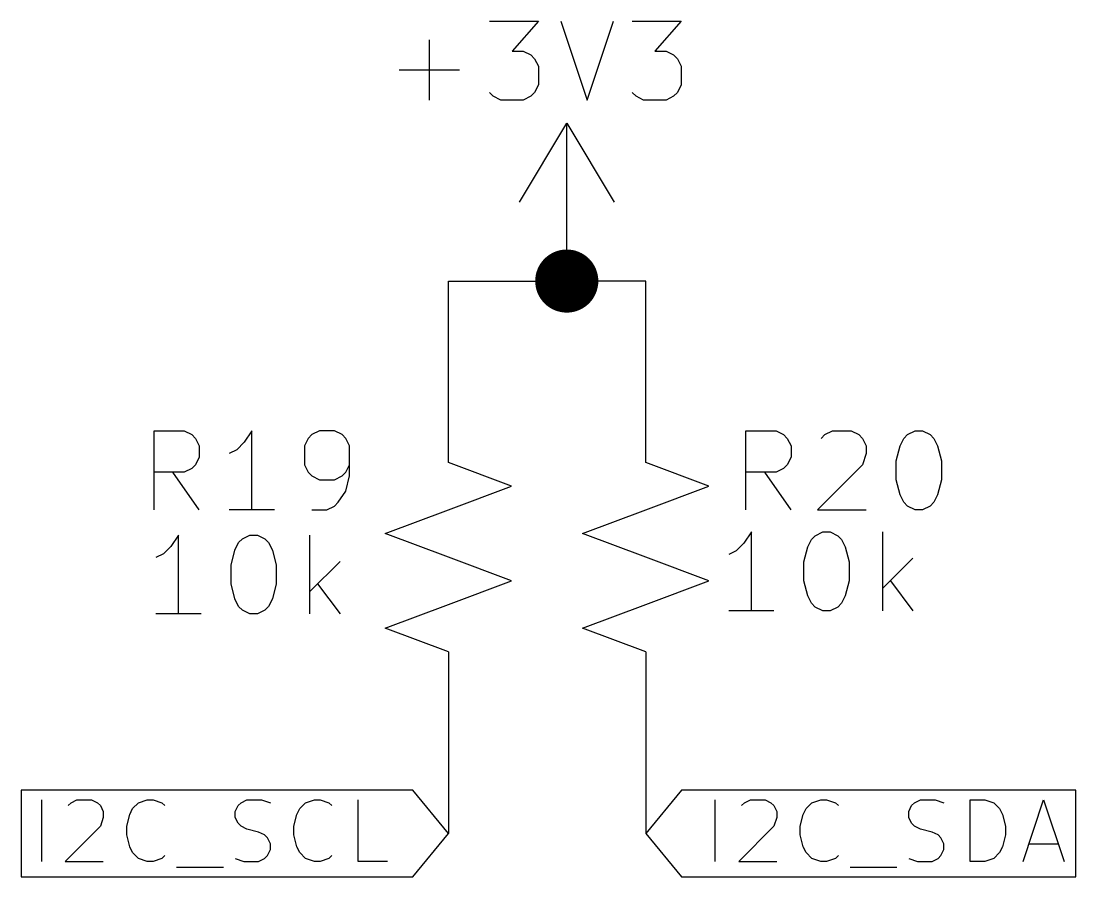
# Model space of a CAD drawing. Extents: x 0.4 to 16.1, y -11.3 to -0.4.
# Drawn here: x 7.504 to 8.173, y -6.777 to -6.235 of the extents above; entities that cross this region are included whole.
import ezdxf

# ---------------------------------------------------------------- set-up
doc = ezdxf.new("R2010")
doc.units = 0
doc.header["$MEASUREMENT"] = 0
for name, color, linetype in [('CYAN2', 4, 'CONTINUOUS'), ('GREEN2', 3, 'CONTINUOUS'), ('RED2', 1, 'CONTINUOUS')]:
    doc.layers.add(name, color=color, linetype=linetype)

msp = doc.modelspace()

# ---------------------------------------------------------------- linework, layer by layer
at = {"layer": 'CYAN2', "linetype": 'CONTINUOUS'}
for p, q in [((7.80105, -6.2353), (7.832, -6.2353)), ((7.832, -6.2353), (7.81533, -6.25435)), ((7.84628, -6.2353), (7.86295, -6.2853)), ((7.86295, -6.2853), (7.87962, -6.2353)), ((7.89152, -6.2353), (7.92247, -6.2353)), ((7.92247, -6.2353), (7.90581, -6.25435)), ((7.76295, -6.2853), (7.76295, -6.24721)), ((7.81533, -6.25435), (7.82247, -6.25435)), ((7.82247, -6.25435), (7.82724, -6.25673)), ((7.90581, -6.25435), (7.91295, -6.25435)), ((7.91295, -6.25435), (7.91771, -6.25673)), ((7.82724, -6.25673), (7.82962, -6.25911)), ((7.82962, -6.25911), (7.832, -6.26387)), ((7.91771, -6.25673), (7.92009, -6.25911)), ((7.92009, -6.25911), (7.92247, -6.26387)), ((7.7439, -6.26626), (7.782, -6.26626)), ((7.832, -6.26387), (7.832, -6.27578)), ((7.92247, -6.26387), (7.92247, -6.27578)), ((7.832, -6.27578), (7.82962, -6.28054)), ((7.92247, -6.27578), (7.92009, -6.28054)), ((7.80343, -6.28292), (7.80105, -6.28054)), ((7.82962, -6.28054), (7.82724, -6.28292)), ((7.8939, -6.28292), (7.89152, -6.28054)), ((7.92009, -6.28054), (7.91771, -6.28292)), ((7.80819, -6.2853), (7.80343, -6.28292)), ((7.82247, -6.2853), (7.80819, -6.2853)), ((7.82724, -6.28292), (7.82247, -6.2853)), ((7.89867, -6.2853), (7.8939, -6.28292)), ((7.91295, -6.2853), (7.89867, -6.2853)), ((7.91771, -6.28292), (7.91295, -6.2853)), ((7.58854, -6.54493), (7.58854, -6.49493)), ((7.58854, -6.49493), (7.60759, -6.49493)), ((7.60759, -6.49493), (7.61235, -6.49731)), ((7.65044, -6.49493), (7.64568, -6.50207)), ((7.65044, -6.54493), (7.65044, -6.49493)), ((7.6933, -6.49493), (7.68854, -6.49731)), ((7.70283, -6.49493), (7.6933, -6.49493)), ((7.70759, -6.49731), (7.70283, -6.49493)), ((7.96354, -6.54493), (7.96354, -6.49493)), ((7.96354, -6.49493), (7.98259, -6.49493)), ((7.98259, -6.49493), (7.98735, -6.49731)), ((8.01354, -6.49731), (8.0183, -6.49493)), ((8.0183, -6.49493), (8.0302, -6.49493)), ((8.0302, -6.49493), (8.03497, -6.49731)), ((8.06592, -6.49731), (8.07068, -6.49493)), ((8.07068, -6.49493), (8.07544, -6.49493)), ((8.07544, -6.49493), (8.0802, -6.49731)), ((7.61235, -6.49731), (7.61473, -6.49969)), ((7.61473, -6.49969), (7.61711, -6.50445)), ((7.64568, -6.50207), (7.64092, -6.50683)), ((7.68616, -6.49969), (7.68378, -6.50445)), ((7.68854, -6.49731), (7.68616, -6.49969)), ((7.70997, -6.49969), (7.70759, -6.49731)), ((7.71235, -6.50445), (7.70997, -6.49969)), ((7.98735, -6.49731), (7.98973, -6.49969)), ((7.98973, -6.49969), (7.99211, -6.50445)), ((8.01116, -6.49969), (8.01354, -6.49731)), ((8.03497, -6.49731), (8.03735, -6.49969)), ((8.03735, -6.49969), (8.03973, -6.50445)), ((8.06116, -6.50445), (8.06354, -6.49969)), ((8.06354, -6.49969), (8.06592, -6.49731)), ((8.0802, -6.49731), (8.08259, -6.49969)), ((8.08259, -6.49969), (8.08497, -6.50445)), ((7.61711, -6.50445), (7.61711, -6.51159)), ((7.64092, -6.50683), (7.63616, -6.50921)), ((7.68378, -6.50445), (7.68378, -6.51636)), ((7.71235, -6.5235), (7.71235, -6.50445)), ((7.99211, -6.50445), (7.99211, -6.51159)), ((8.03973, -6.50921), (8.03735, -6.51636)), ((8.03973, -6.50445), (8.03973, -6.50921)), ((8.05878, -6.51398), (8.06116, -6.50445)), ((8.08497, -6.50445), (8.08735, -6.51398)), ((7.61473, -6.51636), (7.61235, -6.51874)), ((7.61711, -6.51159), (7.61473, -6.51636)), ((7.68378, -6.51636), (7.68616, -6.52112)), ((7.70997, -6.52112), (7.71235, -6.51636)), ((7.98973, -6.51636), (7.98735, -6.51874)), ((7.99211, -6.51159), (7.98973, -6.51636)), ((8.03735, -6.51636), (8.00878, -6.54493)), ((8.05878, -6.52588), (8.05878, -6.51398)), ((8.08735, -6.51398), (8.08735, -6.52588)), ((7.60759, -6.52112), (7.58854, -6.52112)), ((7.61711, -6.54493), (7.60044, -6.52112)), ((7.61235, -6.51874), (7.60759, -6.52112)), ((7.68616, -6.52112), (7.68854, -6.5235)), ((7.70759, -6.5235), (7.70997, -6.52112)), ((7.98259, -6.52112), (7.96354, -6.52112)), ((7.99211, -6.54493), (7.97544, -6.52112)), ((7.98735, -6.51874), (7.98259, -6.52112)), ((7.68854, -6.5235), (7.6933, -6.52588)), ((7.6933, -6.52588), (7.70283, -6.52588)), ((7.70283, -6.52588), (7.70759, -6.5235)), ((7.70997, -6.53302), (7.71235, -6.5235)), ((8.06116, -6.53541), (8.05878, -6.52588)), ((8.08735, -6.52588), (8.08497, -6.53541)), ((7.7052, -6.54017), (7.70997, -6.53302)), ((8.06354, -6.54017), (8.06116, -6.53541)), ((8.08497, -6.53541), (8.08259, -6.54017)), ((7.69806, -6.54493), (7.70283, -6.54255)), ((7.70283, -6.54255), (7.7052, -6.54017)), ((8.06592, -6.54255), (8.06354, -6.54017)), ((8.07068, -6.54493), (8.06592, -6.54255)), ((8.0802, -6.54255), (8.07544, -6.54493)), ((8.08259, -6.54017), (8.0802, -6.54255)), ((7.66473, -6.54493), (7.63616, -6.54493)), ((7.68854, -6.54493), (7.69806, -6.54493)), ((8.00878, -6.54493), (8.03973, -6.54493)), ((8.07544, -6.54493), (8.07068, -6.54493)), ((7.60396, -6.56093), (7.5992, -6.56807)), ((7.60396, -6.61093), (7.60396, -6.56093)), ((7.64206, -6.56569), (7.64444, -6.56331)), ((7.64444, -6.56331), (7.6492, -6.56093)), ((7.6492, -6.56093), (7.65396, -6.56093)), ((7.65396, -6.56093), (7.65873, -6.56331)), ((7.65873, -6.56331), (7.66111, -6.56569)), ((7.6873, -6.61093), (7.6873, -6.56093)), ((7.96696, -6.55893), (7.9622, -6.56607)), ((7.96696, -6.60893), (7.96696, -6.55893)), ((8.00506, -6.56369), (8.00744, -6.56131)), ((8.00744, -6.56131), (8.0122, -6.55893)), ((8.0122, -6.55893), (8.01696, -6.55893)), ((8.01696, -6.55893), (8.02173, -6.56131)), ((8.02173, -6.56131), (8.02411, -6.56369)), ((8.0503, -6.60893), (8.0503, -6.55893)), ((7.5992, -6.56807), (7.59444, -6.57283)), ((7.63968, -6.57045), (7.64206, -6.56569)), ((7.66111, -6.56569), (7.66349, -6.57045)), ((7.9622, -6.56607), (7.95744, -6.57083)), ((8.0003, -6.57798), (8.00268, -6.56845)), ((8.00268, -6.56845), (8.00506, -6.56369)), ((8.02411, -6.56369), (8.02649, -6.56845)), ((8.02649, -6.56845), (8.02887, -6.57798)), ((7.59444, -6.57283), (7.58968, -6.57521)), ((7.6373, -6.57998), (7.63968, -6.57045)), ((7.66349, -6.57045), (7.66587, -6.57998)), ((7.95744, -6.57083), (7.95268, -6.57321)), ((8.06935, -6.57559), (8.0503, -6.59464)), ((7.6373, -6.59188), (7.6373, -6.57998)), ((7.66587, -6.57998), (7.66587, -6.59188)), ((7.70635, -6.57759), (7.6873, -6.59664)), ((8.0003, -6.58988), (8.0003, -6.57798)), ((8.02887, -6.57798), (8.02887, -6.58988)), ((8.00268, -6.59941), (8.0003, -6.58988)), ((8.02887, -6.58988), (8.02649, -6.59941)), ((8.05506, -6.58988), (8.06935, -6.60893)), ((7.63968, -6.60141), (7.6373, -6.59188)), ((7.66587, -6.59188), (7.66349, -6.60141)), ((7.69206, -6.59188), (7.70635, -6.61093)), ((7.64206, -6.60617), (7.63968, -6.60141)), ((7.66349, -6.60141), (7.66111, -6.60617)), ((8.00506, -6.60417), (8.00268, -6.59941)), ((8.02649, -6.59941), (8.02411, -6.60417)), ((7.64444, -6.60855), (7.64206, -6.60617)), ((7.6492, -6.61093), (7.64444, -6.60855)), ((7.65873, -6.60855), (7.65396, -6.61093)), ((7.66111, -6.60617), (7.65873, -6.60855)), ((7.98125, -6.60893), (7.95268, -6.60893)), ((8.00744, -6.60655), (8.00506, -6.60417)), ((8.0122, -6.60893), (8.00744, -6.60655)), ((8.01696, -6.60893), (8.0122, -6.60893)), ((8.02173, -6.60655), (8.01696, -6.60893)), ((8.02411, -6.60417), (8.02173, -6.60655)), ((7.61825, -6.61093), (7.58968, -6.61093)), ((7.65396, -6.61093), (7.6492, -6.61093))]:
    msp.add_line(p, q, dxfattribs=at)
at = {"layer": 'GREEN2', "linetype": 'CONTINUOUS'}
for p, q in [((7.775, -6.475), (7.775, -6.4)), ((7.775, -6.4), (7.85, -6.4)), ((7.9, -6.4), (7.85, -6.4)), ((7.9, -6.475), (7.9, -6.4)), ((7.775, -6.675), (7.775, -6.75)), ((7.9, -6.675), (7.9, -6.75))]:
    msp.add_line(p, q, dxfattribs=at)
at = {"layer": 'GREEN2', "const_width": 0.02}
msp.add_lwpolyline([(7.84, -6.4, 1), (7.86, -6.4, 1)], format="xyb", close=True, dxfattribs=at)
at = {"layer": 'RED2', "linetype": 'CONTINUOUS'}
for p, q in [((7.82, -6.35), (7.85, -6.3)), ((7.85, -6.4), (7.85, -6.3)), ((7.85, -6.3), (7.88, -6.35)), ((7.775, -6.515), (7.775, -6.475)), ((7.9, -6.515), (7.9, -6.475)), ((7.815, -6.53), (7.775, -6.515)), ((7.94, -6.53), (7.9, -6.515)), ((7.775, -6.545), (7.815, -6.53)), ((7.9, -6.545), (7.94, -6.53)), ((7.735, -6.56), (7.775, -6.545)), ((7.86, -6.56), (7.9, -6.545)), ((7.775, -6.575), (7.735, -6.56)), ((7.9, -6.575), (7.86, -6.56)), ((7.815, -6.59), (7.775, -6.575)), ((7.94, -6.59), (7.9, -6.575)), ((7.775, -6.605), (7.815, -6.59)), ((7.9, -6.605), (7.94, -6.59)), ((7.735, -6.62), (7.775, -6.605)), ((7.86, -6.62), (7.9, -6.605)), ((7.775, -6.635), (7.735, -6.62)), ((7.9, -6.635), (7.86, -6.62)), ((7.775, -6.635), (7.775, -6.675)), ((7.9, -6.635), (7.9, -6.675)), ((7.75238, -6.7225), (7.50424, -6.7225)), ((7.50424, -6.7225), (7.50424, -6.75)), ((7.775, -6.75), (7.75238, -6.7225)), ((7.92262, -6.7225), (7.9, -6.75)), ((8.17261, -6.7225), (7.92262, -6.7225)), ((8.17261, -6.75), (8.17261, -6.7225)), ((7.51734, -6.76764), (7.51734, -6.72864)), ((7.53591, -6.7305), (7.53962, -6.72864)), ((7.53962, -6.72864), (7.54891, -6.72864)), ((7.54891, -6.72864), (7.55262, -6.7305)), ((7.57862, -6.7305), (7.5842, -6.72864)), ((7.5842, -6.72864), (7.58791, -6.72864)), ((7.58791, -6.72864), (7.59348, -6.7305)), ((7.64362, -6.7305), (7.64734, -6.72864)), ((7.64734, -6.72864), (7.65662, -6.72864)), ((7.65662, -6.72864), (7.6622, -6.7305)), ((7.68448, -6.7305), (7.69005, -6.72864)), ((7.69005, -6.72864), (7.69377, -6.72864)), ((7.69377, -6.72864), (7.69934, -6.7305)), ((7.71791, -6.76764), (7.71791, -6.72864)), ((7.94409, -6.76764), (7.94409, -6.72864)), ((7.96266, -6.7305), (7.96637, -6.72864)), ((7.96637, -6.72864), (7.97566, -6.72864)), ((7.97566, -6.72864), (7.97937, -6.7305)), ((8.00537, -6.7305), (8.01094, -6.72864)), ((8.01094, -6.72864), (8.01466, -6.72864)), ((8.01466, -6.72864), (8.02023, -6.7305)), ((8.07037, -6.7305), (8.07409, -6.72864)), ((8.07409, -6.72864), (8.08337, -6.72864)), ((8.08337, -6.72864), (8.08894, -6.7305)), ((8.10566, -6.76764), (8.10566, -6.72864)), ((8.10566, -6.72864), (8.11494, -6.72864)), ((8.11494, -6.72864), (8.12052, -6.7305)), ((8.13909, -6.76764), (8.15209, -6.72864)), ((8.15209, -6.72864), (8.16509, -6.76764)), ((7.53405, -6.73235), (7.53591, -6.7305)), ((7.55262, -6.7305), (7.55448, -6.73235)), ((7.55448, -6.73235), (7.55634, -6.73607)), ((7.55634, -6.73607), (7.55634, -6.73978)), ((7.57305, -6.73793), (7.57491, -6.73421)), ((7.57491, -6.73421), (7.57862, -6.7305)), ((7.59348, -6.7305), (7.59534, -6.73235)), ((7.63991, -6.73607), (7.64177, -6.73235)), ((7.63991, -6.73978), (7.63991, -6.73607)), ((7.64177, -6.73235), (7.64362, -6.7305)), ((7.67891, -6.73793), (7.68077, -6.73421)), ((7.68077, -6.73421), (7.68448, -6.7305)), ((7.69934, -6.7305), (7.7012, -6.73235)), ((7.9608, -6.73235), (7.96266, -6.7305)), ((7.97937, -6.7305), (7.98123, -6.73235)), ((7.98123, -6.73235), (7.98309, -6.73607)), ((7.98309, -6.73607), (7.98309, -6.73978)), ((7.9998, -6.73793), (8.00166, -6.73421)), ((8.00166, -6.73421), (8.00537, -6.7305)), ((8.02023, -6.7305), (8.02209, -6.73235)), ((8.06666, -6.73607), (8.06852, -6.73235)), ((8.06666, -6.73978), (8.06666, -6.73607)), ((8.06852, -6.73235), (8.07037, -6.7305)), ((8.12052, -6.7305), (8.12423, -6.73421)), ((8.12423, -6.73421), (8.12609, -6.73793)), ((7.55634, -6.73978), (7.55448, -6.74535)), ((7.5712, -6.74535), (7.57305, -6.73793)), ((7.64177, -6.7435), (7.63991, -6.73978)), ((7.64362, -6.74535), (7.64177, -6.7435)), ((7.67705, -6.74535), (7.67891, -6.73793)), ((7.98309, -6.73978), (7.98123, -6.74535)), ((7.99794, -6.74535), (7.9998, -6.73793)), ((8.06852, -6.7435), (8.06666, -6.73978)), ((8.07037, -6.74535), (8.06852, -6.7435)), ((8.12609, -6.73793), (8.12794, -6.74535)), ((7.50424, -6.75), (7.50424, -6.7775)), ((7.55448, -6.74535), (7.5322, -6.76764)), ((7.5712, -6.75093), (7.5712, -6.74535)), ((7.64734, -6.74721), (7.64362, -6.74535)), ((7.65477, -6.74907), (7.64734, -6.74721)), ((7.65848, -6.75093), (7.65477, -6.74907)), ((7.67705, -6.75093), (7.67705, -6.74535)), ((7.75238, -6.7775), (7.775, -6.75)), ((7.9, -6.75), (7.92262, -6.7775)), ((7.98123, -6.74535), (7.95894, -6.76764)), ((7.99794, -6.75093), (7.99794, -6.74535)), ((8.07409, -6.74721), (8.07037, -6.74535)), ((8.08152, -6.74907), (8.07409, -6.74721)), ((8.08523, -6.75093), (8.08152, -6.74907)), ((8.12794, -6.74535), (8.12794, -6.75093)), ((8.17261, -6.7775), (8.17261, -6.75)), ((7.57305, -6.75835), (7.5712, -6.75093)), ((7.66034, -6.75278), (7.65848, -6.75093)), ((7.6622, -6.7565), (7.66034, -6.75278)), ((7.6622, -6.76021), (7.6622, -6.7565)), ((7.67891, -6.75835), (7.67705, -6.75093)), ((7.9998, -6.75835), (7.99794, -6.75093)), ((8.08709, -6.75278), (8.08523, -6.75093)), ((8.08894, -6.7565), (8.08709, -6.75278)), ((8.08894, -6.76021), (8.08894, -6.7565)), ((8.12794, -6.75093), (8.12609, -6.75835)), ((8.1428, -6.7565), (8.16137, -6.7565)), ((7.57491, -6.76207), (7.57305, -6.75835)), ((7.57862, -6.76578), (7.57491, -6.76207)), ((7.66034, -6.76393), (7.6622, -6.76021)), ((7.68077, -6.76207), (7.67891, -6.75835)), ((7.68448, -6.76578), (7.68077, -6.76207)), ((8.00166, -6.76207), (7.9998, -6.75835)), ((8.00537, -6.76578), (8.00166, -6.76207)), ((8.08709, -6.76393), (8.08894, -6.76021)), ((8.12423, -6.76207), (8.12052, -6.76578)), ((8.12609, -6.75835), (8.12423, -6.76207)), ((7.5322, -6.76764), (7.55634, -6.76764)), ((7.5842, -6.76764), (7.57862, -6.76578)), ((7.58791, -6.76764), (7.5842, -6.76764)), ((7.59348, -6.76578), (7.58791, -6.76764)), ((7.59534, -6.76393), (7.59348, -6.76578)), ((7.63991, -6.76578), (7.64548, -6.76764)), ((7.64548, -6.76764), (7.65477, -6.76764)), ((7.65477, -6.76764), (7.65848, -6.76578)), ((7.65848, -6.76578), (7.66034, -6.76393)), ((7.69005, -6.76764), (7.68448, -6.76578)), ((7.69377, -6.76764), (7.69005, -6.76764)), ((7.69934, -6.76578), (7.69377, -6.76764)), ((7.7012, -6.76393), (7.69934, -6.76578)), ((7.73648, -6.76764), (7.71791, -6.76764)), ((7.95894, -6.76764), (7.98309, -6.76764)), ((8.01094, -6.76764), (8.00537, -6.76578)), ((8.01466, -6.76764), (8.01094, -6.76764)), ((8.02023, -6.76578), (8.01466, -6.76764)), ((8.02209, -6.76393), (8.02023, -6.76578)), ((8.06666, -6.76578), (8.07223, -6.76764)), ((8.07223, -6.76764), (8.08152, -6.76764)), ((8.08152, -6.76764), (8.08523, -6.76578)), ((8.08523, -6.76578), (8.08709, -6.76393)), ((8.11494, -6.76764), (8.10566, -6.76764)), ((8.12052, -6.76578), (8.11494, -6.76764)), ((7.60277, -6.77135), (7.63248, -6.77135)), ((8.02952, -6.77135), (8.05923, -6.77135)), ((7.50424, -6.7775), (7.75238, -6.7775)), ((7.92262, -6.7775), (8.17261, -6.7775))]:
    msp.add_line(p, q, dxfattribs=at)

doc.saveas('drawing.dxf')
